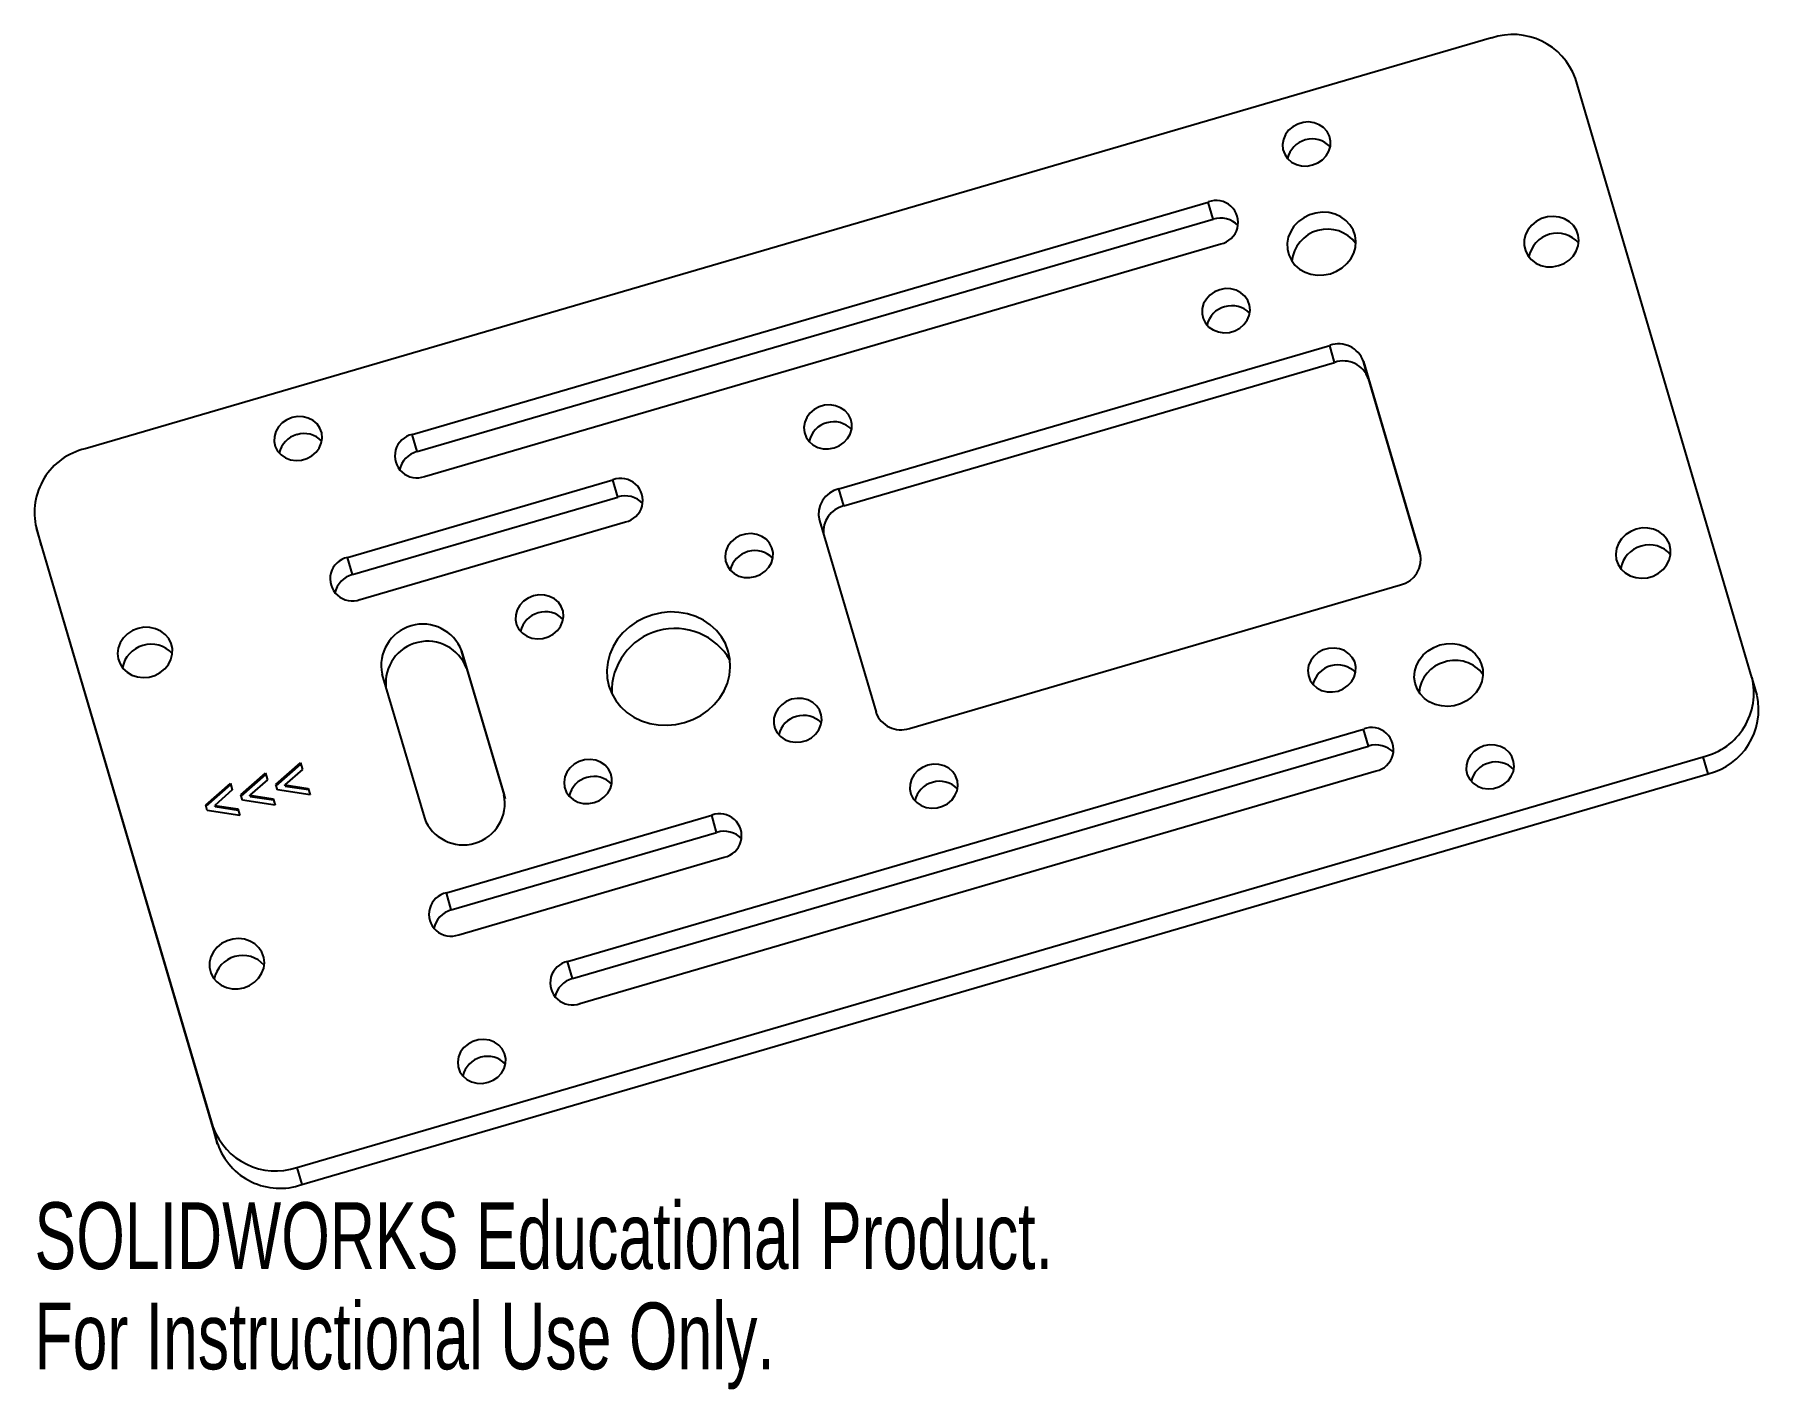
# Model space of a CAD drawing. Header units: millimetres. Extents: x -63 to 62, y -56 to 42.
import ezdxf

# ---------------------------------------------------------------- set-up
doc = ezdxf.new("R2010")
doc.units = ezdxf.units.MM
doc.styles.add('SLDTEXTSTYLE0', font='TXT', dxfattribs={"width": 0.7})

msp = doc.modelspace()

# ---------------------------------------------------------------- linework, layer by layer
at = {"color": 7, "linetype": 'Continuous', "lineweight": 25}
for p, q in [((42.86, 42.1), (-58.88, 12.38)), ((61.71, -4.17), (48.94, 39.16)), ((-35.21, 13.41), (22.38, 30.23)), ((22.73, 28.99), (22.38, 30.23)), ((-34.86, 12.17), (22.73, 28.99)), ((-34.32, 10.38), (23.28, 27.2)), ((-4.34, 9.48), (31.17, 19.86)), ((31.52, 18.62), (31.17, 19.86)), ((-3.99, 8.25), (31.52, 18.62)), ((33.6, 18.68), (37.69, 4.82)), ((33.95, 17.45), (33.6, 18.68)), ((33.95, 17.45), (37.74, 4.59)), ((-34.86, 12.17), (-35.21, 13.41)), ((-39.89, 4.51), (-20.69, 10.12)), ((-20.34, 8.88), (-20.69, 10.12)), ((-39.54, 3.28), (-20.34, 8.88)), ((-3.99, 8.25), (-4.34, 9.48)), ((-62.42, 6.7), (-62.08, 5.46)), ((-62.41, 6.64), (-49.63, -36.69)), ((-62.41, 6.64), (-62.06, 5.4)), ((-38.99, 1.48), (-19.79, 7.09)), ((-5.75, 7.19), (-1.66, -6.68)), ((-62.06, 5.4), (-62.08, 5.46)), ((-62.06, 5.4), (-49.29, -37.93)), ((-39.54, 3.28), (-39.89, 4.51)), ((0.77, -7.85), (36.28, 2.53)), ((-31.64, -2.25), (-28.57, -12.65)), ((-31.29, -3.49), (-31.64, -2.25)), ((-31.29, -3.49), (-28.5, -12.94)), ((-37.4, -3.94), (-34.33, -14.33)), ((62.08, -5.46), (61.73, -4.22)), ((-23.97, -24.72), (33.62, -7.9)), ((33.97, -9.14), (33.62, -7.9)), ((-43.56, -39.62), (58.19, -9.9)), ((-23.62, -25.96), (33.97, -9.14)), ((58.54, -11.14), (58.19, -9.9)), ((-47.61, -12.66), (-45.82, -11.09)), ((-47.59, -12.75), (-45.8, -11.18)), ((-45.82, -11.09), (-45.69, -11.57)), ((-45.8, -11.18), (-45.82, -11.09)), ((-45.8, -11.18), (-45.69, -11.57)), ((-45.07, -11.92), (-43.29, -10.35)), ((-45.05, -12), (-43.26, -10.44)), ((-43.15, -10.82), (-44.42, -11.94)), ((-43.29, -10.35), (-43.15, -10.82)), ((-43.26, -10.44), (-43.29, -10.35)), ((-43.26, -10.44), (-43.15, -10.83)), ((-43.21, -40.86), (58.54, -11.14)), ((-23.08, -27.75), (34.52, -10.93)), ((-50.15, -13.41), (-48.36, -11.84)), ((-50.13, -13.49), (-48.34, -11.92)), ((-48.23, -12.31), (-49.5, -13.43)), ((-48.36, -11.84), (-48.23, -12.31)), ((-48.34, -11.92), (-48.36, -11.84)), ((-48.34, -11.92), (-48.23, -12.31)), ((-45.69, -11.57), (-46.96, -12.69)), ((-44.96, -12.31), (-45.07, -11.92)), ((-42.6, -12.67), (-44.96, -12.31)), ((-44.42, -11.94), (-42.74, -12.2)), ((-44.4, -12.03), (-44.42, -11.94)), ((-44.4, -12.03), (-42.72, -12.28)), ((-42.74, -12.2), (-42.6, -12.67)), ((-42.72, -12.28), (-42.74, -12.2)), ((-42.72, -12.28), (-42.6, -12.67)), ((-50.04, -13.79), (-50.15, -13.41)), ((-49.5, -13.43), (-47.82, -13.68)), ((-49.48, -13.51), (-49.5, -13.43)), ((-49.48, -13.51), (-47.8, -13.77)), ((-47.82, -13.68), (-47.68, -14.15)), ((-47.8, -13.77), (-47.82, -13.68)), ((-47.5, -13.05), (-47.61, -12.66)), ((-45.14, -13.41), (-47.5, -13.05)), ((-46.96, -12.69), (-45.28, -12.94)), ((-46.94, -12.77), (-46.96, -12.69)), ((-46.94, -12.77), (-45.26, -13.02)), ((-45.28, -12.94), (-45.14, -13.41)), ((-45.26, -13.02), (-45.28, -12.94)), ((-45.26, -13.02), (-45.14, -13.41)), ((-47.68, -14.15), (-50.04, -13.79)), ((-47.8, -13.77), (-47.68, -14.15)), ((-32.73, -19.75), (-13.54, -14.14)), ((-13.19, -15.38), (-13.54, -14.14)), ((-32.39, -20.99), (-13.19, -15.38)), ((-31.84, -22.78), (-12.64, -17.18)), ((-32.39, -20.99), (-32.73, -19.75)), ((-23.62, -25.96), (-23.97, -24.72)), ((-49.29, -37.93), (-49.63, -36.69)), ((-43.56, -39.62), (-43.21, -40.86))]:
    msp.add_line(p, q, dxfattribs=at)
at = {"color": 8, "linetype": 'Continuous', "lineweight": 25}
for p, q in [((37.7, 4.78), (37.69, 4.82)), ((-28.55, -12.72), (-28.57, -12.65))]:
    msp.add_line(p, q, dxfattribs=at)
at = {"color": 7, "linetype": 'Continuous', "lineweight": 25, "flags": 128}
for points in [[(29.93, 32.91), (30.31, 33.06), (30.64, 33.29), (30.91, 33.58), (31.1, 33.91), (31.21, 34.27), (31.22, 34.64), (31.14, 35), (30.97, 35.33), (30.72, 35.61), (30.4, 35.82), (30.04, 35.96), (29.64, 36.02), (29.24, 35.99), (28.85, 35.87), (28.49, 35.68), (28.19, 35.42), (27.96, 35.11), (27.81, 34.76), (27.75, 34.39), (27.78, 34.02), (27.91, 33.68), (28.12, 33.37), (28.41, 33.12), (28.75, 32.95), (29.13, 32.85), (29.53, 32.83), (29.93, 32.91)], [(31.21, 25.04), (31.65, 25.22), (32.06, 25.46), (32.4, 25.77), (32.69, 26.13), (32.9, 26.52), (33.02, 26.95), (33.05, 27.38), (33, 27.81), (32.85, 28.21), (32.63, 28.58), (32.33, 28.9), (31.97, 29.16), (31.55, 29.35), (31.1, 29.46), (30.63, 29.49), (30.16, 29.43), (29.71, 29.3), (29.28, 29.09), (28.9, 28.81), (28.58, 28.48), (28.34, 28.1), (28.17, 27.69), (28.09, 27.26), (28.1, 26.82), (28.2, 26.41), (28.39, 26.02), (28.65, 25.67), (28.99, 25.38), (29.38, 25.16), (29.81, 25.01), (30.27, 24.94), (30.74, 24.95), (31.21, 25.04)], [(47.72, 25.63), (48.12, 25.79), (48.48, 26.03), (48.77, 26.32), (49, 26.67), (49.14, 27.05), (49.19, 27.44), (49.15, 27.83), (49.02, 28.2), (48.8, 28.53), (48.51, 28.8), (48.16, 29.01), (47.76, 29.14), (47.33, 29.18), (46.91, 29.15), (46.49, 29.03), (46.11, 28.83), (45.78, 28.56), (45.51, 28.24), (45.33, 27.87), (45.23, 27.48), (45.23, 27.09), (45.32, 26.71), (45.49, 26.36), (45.75, 26.06), (46.07, 25.81), (46.45, 25.64), (46.86, 25.55), (47.29, 25.55), (47.72, 25.63)], [(23.21, 23.88), (22.84, 23.73), (22.5, 23.5), (22.24, 23.21), (22.04, 22.88), (21.94, 22.52), (21.93, 22.15), (22.01, 21.79), (22.18, 21.46), (22.43, 21.18), (22.74, 20.97), (23.11, 20.83), (23.5, 20.77), (23.91, 20.8), (24.3, 20.92), (24.65, 21.11), (24.95, 21.37), (25.19, 21.68), (25.34, 22.03), (25.4, 22.4), (25.36, 22.77), (25.23, 23.11), (25.02, 23.42), (24.74, 23.67), (24.39, 23.84), (24.01, 23.94), (23.61, 23.96), (23.21, 23.88)], [(-4.69, 12.44), (-4.32, 12.59), (-3.99, 12.82), (-3.72, 13.11), (-3.52, 13.44), (-3.42, 13.81), (-3.41, 14.18), (-3.49, 14.53), (-3.66, 14.86), (-3.91, 15.14), (-4.22, 15.35), (-4.59, 15.49), (-4.98, 15.55), (-5.39, 15.52), (-5.78, 15.41), (-6.13, 15.21), (-6.44, 14.95), (-6.67, 14.64), (-6.82, 14.29), (-6.88, 13.92), (-6.84, 13.56), (-6.72, 13.21), (-6.5, 12.91), (-6.22, 12.66), (-5.88, 12.48), (-5.49, 12.38), (-5.09, 12.37), (-4.69, 12.44)], [(-43.91, 14.63), (-44.29, 14.48), (-44.62, 14.25), (-44.89, 13.96), (-45.08, 13.63), (-45.18, 13.27), (-45.2, 12.9), (-45.12, 12.54), (-44.95, 12.21), (-44.7, 11.93), (-44.38, 11.72), (-44.01, 11.58), (-43.62, 11.52), (-43.22, 11.55), (-42.83, 11.67), (-42.47, 11.86), (-42.17, 12.12), (-41.94, 12.43), (-41.79, 12.78), (-41.73, 13.15), (-41.76, 13.52), (-41.89, 13.86), (-42.1, 14.17), (-42.38, 14.42), (-42.73, 14.59), (-43.11, 14.69), (-43.51, 14.7), (-43.91, 14.63)], [(-10.39, 3.13), (-10.02, 3.28), (-9.68, 3.51), (-9.42, 3.8), (-9.22, 4.13), (-9.12, 4.49), (-9.11, 4.86), (-9.19, 5.22), (-9.36, 5.55), (-9.61, 5.83), (-9.92, 6.04), (-10.29, 6.18), (-10.68, 6.24), (-11.09, 6.21), (-11.48, 6.09), (-11.83, 5.9), (-12.13, 5.64), (-12.37, 5.33), (-12.52, 4.98), (-12.58, 4.61), (-12.54, 4.24), (-12.41, 3.9), (-12.2, 3.59), (-11.92, 3.35), (-11.58, 3.17), (-11.19, 3.07), (-10.79, 3.06), (-10.39, 3.13)], [(53.34, 6.56), (52.94, 6.4), (52.58, 6.17), (52.28, 5.87), (52.05, 5.53), (51.91, 5.15), (51.86, 4.76), (51.9, 4.37), (52.04, 4), (52.25, 3.67), (52.55, 3.4), (52.9, 3.19), (53.3, 3.06), (53.72, 3.01), (54.15, 3.05), (54.56, 3.17), (54.95, 3.37), (55.28, 3.64), (55.54, 3.96), (55.72, 4.32), (55.82, 4.71), (55.83, 5.1), (55.74, 5.49), (55.56, 5.84), (55.3, 6.14), (54.98, 6.38), (54.6, 6.55), (54.19, 6.64), (53.76, 6.65), (53.34, 6.56)], [(-26.45, 1.73), (-26.83, 1.58), (-27.16, 1.35), (-27.43, 1.06), (-27.62, 0.73), (-27.72, 0.37), (-27.74, 0), (-27.66, -0.36), (-27.49, -0.69), (-27.24, -0.97), (-26.92, -1.18), (-26.55, -1.32), (-26.16, -1.38), (-25.76, -1.35), (-25.37, -1.23), (-25.01, -1.04), (-24.71, -0.78), (-24.48, -0.47), (-24.33, -0.12), (-24.27, 0.25), (-24.3, 0.62), (-24.43, 0.96), (-24.64, 1.27), (-24.92, 1.51), (-25.27, 1.69), (-25.65, 1.79), (-26.05, 1.8), (-26.45, 1.73)], [(-15.52, -7.43), (-14.91, -7.21), (-14.34, -6.91), (-13.82, -6.55), (-13.36, -6.13), (-12.97, -5.65), (-12.65, -5.13), (-12.41, -4.57), (-12.26, -4), (-12.2, -3.42), (-12.23, -2.83), (-12.35, -2.27), (-12.55, -1.72), (-12.84, -1.22), (-13.21, -0.76), (-13.65, -0.36), (-14.15, -0.02), (-14.7, 0.25), (-15.3, 0.44), (-15.92, 0.54), (-16.55, 0.57), (-17.19, 0.51), (-17.81, 0.37), (-18.42, 0.15), (-18.98, -0.14), (-19.5, -0.5), (-19.97, -0.93), (-20.36, -1.41), (-20.68, -1.93), (-20.92, -2.48), (-21.07, -3.06), (-21.13, -3.64), (-21.1, -4.22), (-20.98, -4.79), (-20.78, -5.33), (-20.49, -5.84), (-20.12, -6.3), (-19.68, -6.7), (-19.18, -7.03), (-18.62, -7.3), (-18.03, -7.49), (-17.41, -7.6), (-16.78, -7.62), (-16.14, -7.57), (-15.52, -7.43)], [(-55.05, -0.62), (-55.45, -0.78), (-55.81, -1.02), (-56.11, -1.31), (-56.34, -1.66), (-56.48, -2.04), (-56.53, -2.43), (-56.49, -2.82), (-56.35, -3.19), (-56.14, -3.52), (-55.84, -3.79), (-55.49, -4), (-55.09, -4.13), (-54.67, -4.18), (-54.24, -4.14), (-53.83, -4.02), (-53.44, -3.82), (-53.11, -3.55), (-52.85, -3.23), (-52.67, -2.86), (-52.57, -2.48), (-52.56, -2.08), (-52.65, -1.7), (-52.83, -1.35), (-53.08, -1.05), (-53.41, -0.81), (-53.79, -0.64), (-54.2, -0.55), (-54.63, -0.54), (-55.05, -0.62)], [(31.77, -5.15), (32.14, -4.99), (32.48, -4.76), (32.74, -4.48), (32.94, -4.14), (33.04, -3.78), (33.05, -3.41), (32.97, -3.05), (32.8, -2.72), (32.55, -2.45), (32.24, -2.23), (31.87, -2.09), (31.48, -2.04), (31.07, -2.07), (30.68, -2.18), (30.33, -2.37), (30.03, -2.63), (29.79, -2.95), (29.64, -3.3), (29.58, -3.67), (29.62, -4.03), (29.75, -4.38), (29.96, -4.68), (30.24, -4.93), (30.58, -5.11), (30.97, -5.21), (31.37, -5.22), (31.77, -5.15)], [(39.13, -1.82), (39.59, -1.73), (40.07, -1.72), (40.53, -1.79), (40.96, -1.94), (41.35, -2.16), (41.68, -2.45), (41.95, -2.79), (42.13, -3.18), (42.23, -3.6), (42.24, -4.03), (42.16, -4.46), (42, -4.88), (41.75, -5.26), (41.43, -5.59), (41.06, -5.87), (40.63, -6.08), (40.17, -6.21), (39.7, -6.26), (39.24, -6.23), (38.79, -6.12), (38.37, -5.94), (38.01, -5.68), (37.71, -5.36), (37.48, -4.99), (37.34, -4.58), (37.28, -4.16), (37.32, -3.72), (37.44, -3.3), (37.65, -2.9), (37.93, -2.54), (38.28, -2.24), (38.69, -1.99), (39.13, -1.82)], [(-7.77, -5.75), (-8.15, -5.91), (-8.48, -6.14), (-8.75, -6.42), (-8.94, -6.76), (-9.04, -7.12), (-9.06, -7.49), (-8.98, -7.85), (-8.81, -8.18), (-8.56, -8.45), (-8.24, -8.67), (-7.87, -8.81), (-7.48, -8.86), (-7.08, -8.83), (-6.69, -8.72), (-6.33, -8.53), (-6.03, -8.27), (-5.8, -7.95), (-5.65, -7.6), (-5.59, -7.24), (-5.62, -6.87), (-5.75, -6.52), (-5.96, -6.22), (-6.24, -5.97), (-6.59, -5.79), (-6.97, -5.7), (-7.37, -5.68), (-7.77, -5.75)], [(42.32, -9.12), (41.95, -9.28), (41.62, -9.5), (41.35, -9.79), (41.16, -10.13), (41.05, -10.49), (41.04, -10.86), (41.12, -11.22), (41.29, -11.54), (41.54, -11.82), (41.86, -12.04), (42.22, -12.18), (42.62, -12.23), (43.02, -12.2), (43.41, -12.09), (43.77, -11.9), (44.07, -11.64), (44.3, -11.32), (44.45, -10.97), (44.51, -10.6), (44.47, -10.24), (44.35, -9.89), (44.14, -9.59), (43.85, -9.34), (43.51, -9.16), (43.13, -9.06), (42.72, -9.05), (42.32, -9.12)], [(-22.04, -13.22), (-21.67, -13.06), (-21.34, -12.84), (-21.07, -12.55), (-20.88, -12.21), (-20.77, -11.85), (-20.76, -11.48), (-20.84, -11.12), (-21.01, -10.8), (-21.26, -10.52), (-21.58, -10.3), (-21.94, -10.16), (-22.34, -10.11), (-22.74, -10.14), (-23.13, -10.25), (-23.49, -10.44), (-23.79, -10.7), (-24.02, -11.02), (-24.17, -11.37), (-24.23, -11.74), (-24.19, -12.1), (-24.07, -12.45), (-23.86, -12.75), (-23.57, -13), (-23.23, -13.18), (-22.85, -13.28), (-22.44, -13.29), (-22.04, -13.22)], [(2.08, -10.52), (1.7, -10.68), (1.37, -10.91), (1.1, -11.19), (0.91, -11.53), (0.81, -11.89), (0.79, -12.26), (0.87, -12.62), (1.04, -12.95), (1.29, -13.22), (1.61, -13.44), (1.98, -13.58), (2.37, -13.63), (2.77, -13.6), (3.16, -13.49), (3.52, -13.3), (3.82, -13.04), (4.05, -12.72), (4.2, -12.37), (4.26, -12.01), (4.23, -11.64), (4.1, -11.29), (3.89, -10.99), (3.61, -10.74), (3.26, -10.56), (2.88, -10.47), (2.48, -10.45), (2.08, -10.52)], [(-47.39, -26.62), (-46.99, -26.46), (-46.63, -26.22), (-46.33, -25.93), (-46.11, -25.58), (-45.96, -25.2), (-45.91, -24.81), (-45.95, -24.42), (-46.09, -24.05), (-46.31, -23.72), (-46.6, -23.45), (-46.95, -23.24), (-47.35, -23.11), (-47.77, -23.06), (-48.2, -23.1), (-48.61, -23.22), (-49, -23.42), (-49.33, -23.69), (-49.59, -24.01), (-49.78, -24.38), (-49.87, -24.77), (-49.88, -25.16), (-49.79, -25.54), (-49.61, -25.89), (-49.36, -26.19), (-49.03, -26.44), (-48.65, -26.61), (-48.24, -26.69), (-47.81, -26.7), (-47.39, -26.62)], [(-29.73, -33.46), (-29.36, -33.31), (-29.03, -33.08), (-28.76, -32.79), (-28.57, -32.46), (-28.46, -32.1), (-28.45, -31.73), (-28.53, -31.37), (-28.7, -31.04), (-28.95, -30.76), (-29.26, -30.55), (-29.63, -30.41), (-30.03, -30.35), (-30.43, -30.38), (-30.82, -30.5), (-31.17, -30.69), (-31.48, -30.95), (-31.71, -31.26), (-31.86, -31.61), (-31.92, -31.98), (-31.88, -32.35), (-31.76, -32.69), (-31.55, -33), (-31.26, -33.25), (-30.92, -33.42), (-30.53, -33.52), (-30.13, -33.54), (-29.73, -33.46)]]:
    msp.add_lwpolyline(points, dxfattribs=at)
at = {"color": 7, "linetype": 'Continuous', "lineweight": 25}
for centre, radius, start, end in [((44.41, 37.54), 4.81, 19.7642, 108.7349), ((29.89, 32.97), 1.82, 44.044, 167.242), ((22.95, 28.75), 1.59, 281.9372, 110.9141), ((23.26, 27.3), 1.77, 43.6415, 107.5189), ((30.99, 25.7), 2.57, 36.6799, 174.6061), ((47.62, 25.9), 2.07, 40.886, 170.4), ((24.01, 20.95), 1.76, 104.8771, 167.8857), ((24.1, 20.98), 1.75, 43.2563, 107.9042), ((31.8, 18.05), 1.92, 19.4928, 109.0062), ((32.15, 16.81), 1.92, 19.4928, 109.0062), ((-4.73, 12.51), 1.82, 44.044, 167.242), ((-43.11, 11.7), 1.76, 104.8771, 167.8857), ((-43.03, 11.73), 1.75, 43.2563, 107.9042), ((-34.88, 11.86), 1.59, 101.9372, 290.9141), ((-57.8, 7.76), 4.74, 103.2188, 193.668), ((-34.42, 10.48), 1.75, 104.8098, 167.953), ((-20.12, 8.64), 1.59, 281.9372, 110.9141), ((-19.81, 7.2), 1.77, 43.6415, 107.5189), ((-3.9, 7.63), 1.91, 103.4946, 193.3922), ((-3.54, 6.37), 1.93, 103.7751, 185.5826), ((-10.43, 3.19), 1.82, 44.044, 167.242), ((54.19, 3.4), 1.99, 104.6859, 171.0993), ((54.3, 3.42), 2, 40.2803, 107.8646), ((-39.56, 2.96), 1.59, 101.9372, 290.9141), ((35.84, 4.38), 1.91, 283.4946, 13.3922), ((-39.09, 1.58), 1.75, 104.8098, 167.953), ((-25.65, -1.2), 1.76, 104.8771, 167.8857), ((-25.57, -1.17), 1.75, 43.2563, 107.9042), ((-34.45, -3.32), 3.01, 20.7116, 191.852), ((-16.2, -5.2), 4.58, 29.5308, 181.7552), ((-54.2, -3.79), 1.99, 104.6859, 171.0993), ((-54.09, -3.76), 2, 40.2803, 107.8646), ((-34.11, -4.57), 3.02, 21.0012, 185.9574), ((31.73, -5.08), 1.82, 44.044, 167.242), ((40.11, -5.46), 2.49, 104.7976, 175.142), ((40.25, -5.39), 2.46, 35.6672, 108.3326), ((57.11, -5.29), 4.74, 283.2188, 13.668), ((57.4, -6.49), 4.79, 283.7936, 12.3884), ((-6.97, -8.69), 1.76, 104.8771, 167.8857), ((-6.89, -8.66), 1.75, 43.2563, 107.9042), ((0.14, -6.04), 1.92, 199.4928, 289.0062), ((34.19, -9.38), 1.59, 281.9257, 110.9256), ((34.51, -10.81), 1.76, 43.4215, 107.739), ((43.12, -12.06), 1.76, 104.8771, 167.8857), ((43.21, -12.03), 1.75, 43.2563, 107.9042), ((-22.08, -13.15), 1.82, 44.044, 167.242), ((2.88, -13.46), 1.76, 104.8771, 167.8857), ((2.96, -13.43), 1.75, 43.2563, 107.9042), ((-31.52, -13.27), 3.01, 200.7116, 11.852), ((-12.97, -15.62), 1.59, 281.9257, 110.9256), ((-12.65, -17.06), 1.76, 43.4215, 107.739), ((-32.41, -21.3), 1.59, 101.9257, 290.9256), ((-31.93, -22.69), 1.76, 105.0301, 167.7327), ((-47.49, -26.35), 2.07, 40.886, 170.4), ((-23.64, -26.27), 1.59, 101.9257, 290.9256), ((-23.17, -27.66), 1.76, 105.0301, 167.7327), ((-29.77, -33.4), 1.82, 44.044, 167.242), ((-45.1, -35.06), 4.81, 199.7642, 288.7349), ((-44.78, -36.36), 4.77, 199.2164, 289.2826)]:
    msp.add_arc(centre, radius, start, end, dxfattribs=at)

# ---------------------------------------------------------------- texts
at = {"color": 7, "linetype": 'Continuous', "char_height": 4.8336, "attachment_point": 1, "style": 'SLDTEXTSTYLE0'}
for s, insert in [('SOLIDWORKS Educational Product.', (-62.54, -42.14)), ('For Instructional Use Only.', (-62.54, -49.39))]:
    msp.add_mtext(s, dxfattribs=dict(at, insert=insert))

doc.saveas('drawing.dxf')
